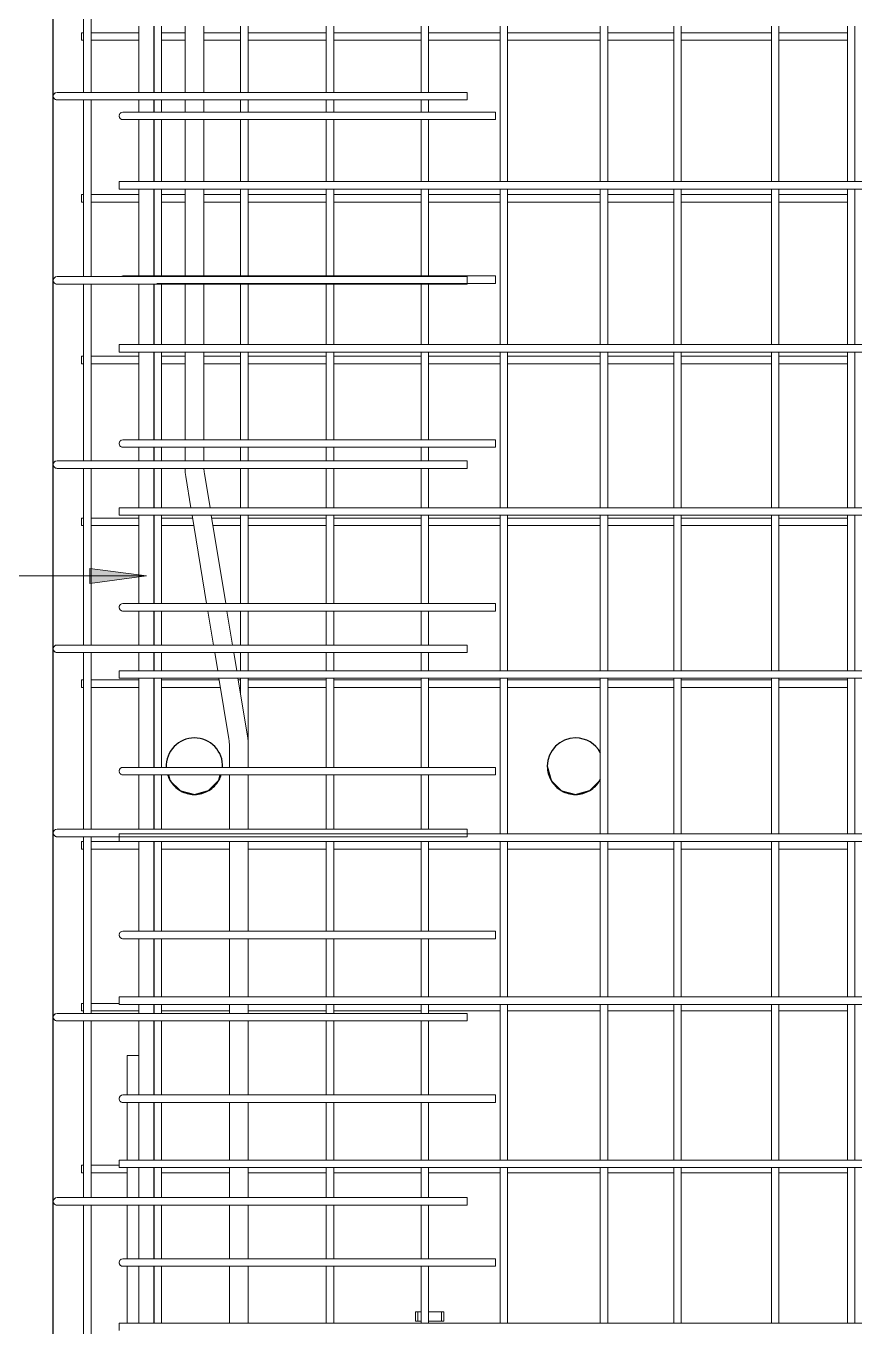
# Model space of a CAD drawing. Header units: millimetres. Extents: x 840 to 20197, y -2485 to 18696.
# Drawn here: x 2580 to 3461, y -841 to 542 of the extents above; entities that cross this region are included whole.
import ezdxf

# ---------------------------------------------------------------- set-up
doc = ezdxf.new("R2010")
doc.units = ezdxf.units.MM
for name, color, linetype, lineweight in [('A-GENM', 13, 'Continuous', 18), ('A-WALL', 113, 'Continuous', 25), ('S-RBAR', 171, 'Continuous', 18), ('S-RBAR-IDEN', 171, 'Continuous', 9)]:
    doc.layers.add(name, color=color, linetype=linetype, lineweight=lineweight)

# ---------------------------------------------------------------- blocks, each defined once
blk = doc.blocks.new('RR spread anchor face based - RR-SA-2_5-150-1726819-Elevation Front Copy 1')
at = {"layer": 'A-GENM'}
for p, q in [((2993.8, 3140), (2996.3, 3140)), ((2993.8, 3130), (2993.8, 3140)), ((2996.3, 3140), (2999.6, 3140)), ((2996.3, 3140), (2996.3, 3130)), ((3007.6, 3140), (3021.3, 3140)), ((3021.3, 3140), (3023.8, 3140)), ((3021.3, 3140), (3021.3, 3130)), ((3023.8, 3140), (3023.8, 3130)), ((2996.3, 3130), (2993.8, 3130)), ((2999.6, 3130), (2996.3, 3130)), ((3021.3, 3130), (3007.6, 3130)), ((3023.8, 3130), (3021.3, 3130))]:
    blk.add_line(p, q, dxfattribs=at)

msp = doc.modelspace()

# ---------------------------------------------------------------- hatches: boundary and pattern name
at = {"layer": 'S-RBAR-IDEN'}
msp.add_hatch(color=256, dxfattribs=at).paths.add_polyline_path([(2707.81129, -42.78741), (2647.81129, -34.88826), (2647.81129, -50.68656)])

# ---------------------------------------------------------------- linework, layer by layer
at = {"layer": 'A-WALL'}
for p, q in [((2608.8071, -1395), (2608.8071, 3660)), ((2728.90522, -245.36521), (2729.14195, -246.24636)), ((2788.47491, -246.24636), (2788.70822, -245.371))]:
    msp.add_line(p, q, dxfattribs=at)
at = {"layer": 'A-WALL', "flags": 128}
for points in [[(3133.8071, -245), (3137.84629, -260.03451), (3148.87619, -271.02053), (3163.8071, -275)], [(2731.29124, -254.24636), (2732.84629, -260.03451), (2743.87619, -271.02053), (2758.8071, -275)], [(2758.8071, -275), (2773.84161, -270.96081), (2784.82763, -259.93091), (2786.34271, -254.24636)], [(3163.8071, -275), (3178.84161, -270.96081), (3189.82763, -259.93091), (3190.14043, -258.75728)]]:
    msp.add_lwpolyline(points, dxfattribs=at)
at = {"layer": 'A-WALL'}
for centre, start, end in [((2758.8071, -245), 90, 182.40778678), ((2758.8071, -245), 357.59221322, 90), ((3163.8071, -245), 90, 180), ((3163.8071, -245), 28.23538674, 90), ((3163.8071, -245), 180.42457698, 209.72326815), ((2758.8071, -245), 198.07194819, 209.72326815), ((2758.8071, -245), 210.81300667, 239.62313313), ((2758.8071, -245), 300.81202935, 329.6241405), ((2758.8071, -245), 330.71898335, 341.92805181), ((3163.8071, -245), 210.81300667, 239.62313313), ((3163.8071, -245), 300.81202935, 329.6241405), ((3163.8071, -245), 330.71898335, 331.76461326), ((2758.8071, -245), 241.01713814, 269.26797703), ((2758.8071, -245), 270.72093746, 299.42390155), ((3163.8071, -245), 241.01713814, 269.26797703), ((3163.8071, -245), 270.72093746, 299.42390155)]:
    msp.add_arc(centre, 30, start, end, dxfattribs=at)
at = {"layer": 'S-RBAR'}
for p, q in [((2641.0571, 471.2), (2641.0571, 659)), ((2649.0571, 471.2), (2649.0571, 659)), ((2699.81129, 471.2), (2699.81129, 541.7931)), ((2715.81129, 471.2), (2715.81129, 541.7931)), ((2715.9034, 471.2), (2715.9034, 541.7931)), ((2723.9034, 471.2), (2723.9034, 541.7931)), ((2748.8071, 471.2), (2748.8071, 541.7931)), ((2768.8071, 471.2), (2768.8071, 541.7931)), ((2807.83488, 471.2), (2807.83488, 541.7931)), ((2815.83488, 471.2), (2815.83488, 541.7931)), ((2898.94599, 471.2), (2898.94599, 541.7931)), ((2906.94599, 471.2), (2906.94599, 541.7931)), ((2999.61266, 471.2), (2999.61266, 541.7931)), ((3007.61266, 471.2), (3007.61266, 541.7931)), ((3083.55107, 376.44828), (3083.55107, 541.7931)), ((3091.55107, 376.44828), (3091.55107, 541.7931)), ((3190.14043, 376.44828), (3190.14043, 541.7931)), ((3198.14043, 376.44828), (3198.14043, 541.7931)), ((3268.15615, 376.44828), (3268.15615, 541.7931)), ((3276.15615, 376.44828), (3276.15615, 541.7931)), ((3371.91821, 376.44828), (3371.91821, 541.7931)), ((3379.91821, 376.44828), (3379.91821, 541.7931)), ((3452.76124, 376.44828), (3452.76124, 541.7931)), ((3460.76124, 376.44828), (3460.76124, 541.7931)), ((2638.8071, 534.62069), (2641.0571, 534.62069)), ((2638.8071, 526.62069), (2638.8071, 534.62069)), ((2638.8071, 526.62069), (2641.0571, 526.62069)), ((2649.0571, 534.62069), (2699.81129, 534.62069)), ((2649.0571, 526.62069), (2699.81129, 526.62069)), ((2723.9034, 534.62069), (2748.8071, 534.62069)), ((2723.9034, 526.62069), (2748.8071, 526.62069)), ((2768.8071, 534.62069), (2807.83488, 534.62069)), ((2768.8071, 526.62069), (2807.83488, 526.62069)), ((2815.83488, 534.62069), (2898.94599, 534.62069)), ((2815.83488, 526.62069), (2898.94599, 526.62069)), ((2906.94599, 534.62069), (2999.61266, 534.62069)), ((2906.94599, 526.62069), (2999.61266, 526.62069)), ((3007.61266, 534.62069), (3083.55107, 534.62069)), ((3007.61266, 526.62069), (3083.55107, 526.62069)), ((3091.55107, 534.62069), (3190.14043, 534.62069)), ((3091.55107, 526.62069), (3190.14043, 526.62069)), ((3198.14043, 534.62069), (3268.15615, 534.62069)), ((3198.14043, 526.62069), (3268.15615, 526.62069)), ((3276.15615, 534.62069), (3371.91821, 534.62069)), ((3276.15615, 526.62069), (3371.91821, 526.62069)), ((3379.91821, 534.62069), (3452.76124, 534.62069)), ((3379.91821, 526.62069), (3452.76124, 526.62069)), ((2632.8071, 471.2), (2612.8071, 471.2)), ((2632.8071, 471.2), (3048.8071, 471.2)), ((3048.8071, 463.2), (3048.8071, 471.2)), ((2632.8071, 463.2), (2612.8071, 463.2)), ((2632.8071, 463.2), (3048.8071, 463.2)), ((2641.0571, 275.4), (2641.0571, 463.2)), ((2649.0571, 275.4), (2649.0571, 463.2)), ((2699.81129, 450.25606), (2699.81129, 463.2)), ((2715.81129, 450.25606), (2715.81129, 463.2)), ((2715.9034, 450.25606), (2715.9034, 463.2)), ((2723.9034, 450.25606), (2723.9034, 463.2)), ((2748.8071, 450.25606), (2748.8071, 463.2)), ((2768.8071, 450.25606), (2768.8071, 463.2)), ((2807.83488, 450.25606), (2807.83488, 463.2)), ((2815.83488, 450.25606), (2815.83488, 463.2)), ((2898.94599, 450.25606), (2898.94599, 463.2)), ((2906.94599, 450.25606), (2906.94599, 463.2)), ((2999.61266, 450.25606), (2999.61266, 463.2)), ((3007.61266, 450.25606), (3007.61266, 463.2)), ((2718.8071, 450.25606), (2682.8071, 450.25606)), ((2718.8071, 450.25606), (3078.8071, 450.25606)), ((3078.8071, 442.25606), (3078.8071, 450.25606)), ((2718.8071, 442.25606), (2682.8071, 442.25606)), ((2699.81129, 376.44828), (2699.81129, 442.25606)), ((2715.81129, 376.44828), (2715.81129, 442.25606)), ((2715.9034, 376.44828), (2715.9034, 442.25606)), ((2718.8071, 442.25606), (3078.8071, 442.25606)), ((2723.9034, 376.44828), (2723.9034, 442.25606)), ((2748.8071, 376.44828), (2748.8071, 442.25606)), ((2768.8071, 376.44828), (2768.8071, 442.25606)), ((2807.83488, 376.44828), (2807.83488, 442.25606)), ((2815.83488, 376.44828), (2815.83488, 442.25606)), ((2898.94599, 376.44828), (2898.94599, 442.25606)), ((2906.94599, 376.44828), (2906.94599, 442.25606)), ((2999.61266, 376.44828), (2999.61266, 442.25606)), ((3007.61266, 376.44828), (3007.61266, 442.25606)), ((2678.8071, 376.44828), (4248.8071, 376.44828)), ((2678.8071, 368.44828), (2678.8071, 376.44828)), ((2638.8071, 362.65517), (2641.0571, 362.65517)), ((2638.8071, 354.65517), (2638.8071, 362.65517)), ((2649.0571, 362.65517), (2699.81129, 362.65517)), ((2678.8071, 368.44828), (4248.8071, 368.44828)), ((2699.81129, 276.13046), (2699.81129, 368.44828)), ((2715.81129, 276.13046), (2715.81129, 368.44828)), ((2715.9034, 276.13046), (2715.9034, 368.44828)), ((2723.9034, 276.13046), (2723.9034, 368.44828)), ((2723.9034, 362.65517), (2748.8071, 362.65517)), ((2748.8071, 276.13046), (2748.8071, 368.44828)), ((2768.8071, 276.13046), (2768.8071, 368.44828)), ((2768.8071, 362.65517), (2807.83488, 362.65517)), ((2807.83488, 276.13046), (2807.83488, 368.44828)), ((2815.83488, 276.13046), (2815.83488, 368.44828)), ((2815.83488, 362.65517), (2898.94599, 362.65517)), ((2898.94599, 276.13046), (2898.94599, 368.44828)), ((2906.94599, 276.13046), (2906.94599, 368.44828)), ((2906.94599, 362.65517), (2999.61266, 362.65517)), ((2999.61266, 276.13046), (2999.61266, 368.44828)), ((3007.61266, 276.13046), (3007.61266, 368.44828)), ((3007.61266, 362.65517), (3083.55107, 362.65517)), ((3083.55107, 203.10345), (3083.55107, 368.44828)), ((3091.55107, 203.10345), (3091.55107, 368.44828)), ((3091.55107, 362.65517), (3190.14043, 362.65517)), ((3190.14043, 203.10345), (3190.14043, 368.44828)), ((3198.14043, 203.10345), (3198.14043, 368.44828)), ((3198.14043, 362.65517), (3268.15615, 362.65517)), ((3268.15615, 203.10345), (3268.15615, 368.44828)), ((3276.15615, 203.10345), (3276.15615, 368.44828)), ((3276.15615, 362.65517), (3371.91821, 362.65517)), ((3371.91821, 203.10345), (3371.91821, 368.44828)), ((3379.91821, 203.10345), (3379.91821, 368.44828)), ((3379.91821, 362.65517), (3452.76124, 362.65517)), ((3452.76124, 203.10345), (3452.76124, 368.44828)), ((3460.76124, 203.10345), (3460.76124, 368.44828)), ((2638.8071, 354.65517), (2641.0571, 354.65517)), ((2649.0571, 354.65517), (2699.81129, 354.65517)), ((2723.9034, 354.65517), (2748.8071, 354.65517)), ((2768.8071, 354.65517), (2807.83488, 354.65517)), ((2815.83488, 354.65517), (2898.94599, 354.65517)), ((2906.94599, 354.65517), (2999.61266, 354.65517)), ((3007.61266, 354.65517), (3083.55107, 354.65517)), ((3091.55107, 354.65517), (3190.14043, 354.65517)), ((3198.14043, 354.65517), (3268.15615, 354.65517)), ((3276.15615, 354.65517), (3371.91821, 354.65517)), ((3379.91821, 354.65517), (3452.76124, 354.65517)), ((2632.8071, 275.4), (2612.8071, 275.4)), ((2632.8071, 267.4), (2612.8071, 267.4)), ((2632.8071, 275.4), (3048.8071, 275.4)), ((2632.8071, 267.4), (3048.8071, 267.4)), ((2641.0571, 79.6), (2641.0571, 267.4)), ((2649.0571, 79.6), (2649.0571, 267.4)), ((2718.8071, 276.13046), (2682.8071, 276.13046)), ((2699.81129, 203.10345), (2699.81129, 267.4)), ((2715.81129, 203.10345), (2715.81129, 267.4)), ((2715.9034, 203.10345), (2715.9034, 267.4)), ((2718.8071, 276.13046), (3078.8071, 276.13046)), ((2718.8071, 268.13046), (3078.8071, 268.13046)), ((2723.9034, 203.10345), (2723.9034, 267.4)), ((2748.8071, 203.10345), (2748.8071, 267.4)), ((2768.8071, 203.10345), (2768.8071, 267.4)), ((2807.83488, 203.10345), (2807.83488, 267.4)), ((2815.83488, 203.10345), (2815.83488, 267.4)), ((2898.94599, 203.10345), (2898.94599, 267.4)), ((2906.94599, 203.10345), (2906.94599, 267.4)), ((2999.61266, 203.10345), (2999.61266, 267.4)), ((3007.61266, 203.10345), (3007.61266, 267.4)), ((3048.8071, 267.4), (3048.8071, 275.4)), ((3078.8071, 268.13046), (3078.8071, 276.13046)), ((2678.8071, 203.10345), (4248.8071, 203.10345)), ((2678.8071, 195.10345), (2678.8071, 203.10345)), ((2678.8071, 195.10345), (4248.8071, 195.10345)), ((2699.81129, 102.00485), (2699.81129, 195.10345)), ((2715.81129, 102.00485), (2715.81129, 195.10345)), ((2715.9034, 102.00485), (2715.9034, 195.10345)), ((2723.9034, 102.00485), (2723.9034, 195.10345)), ((2748.8071, 102.00485), (2748.8071, 195.10345)), ((2768.8071, 102.00485), (2768.8071, 195.10345)), ((2807.83488, 102.00485), (2807.83488, 195.10345)), ((2815.83488, 102.00485), (2815.83488, 195.10345)), ((2898.94599, 102.00485), (2898.94599, 195.10345)), ((2906.94599, 102.00485), (2906.94599, 195.10345)), ((2999.61266, 102.00485), (2999.61266, 195.10345)), ((3007.61266, 102.00485), (3007.61266, 195.10345)), ((3083.55107, 29.75862), (3083.55107, 195.10345)), ((3091.55107, 29.75862), (3091.55107, 195.10345)), ((3190.14043, 29.75862), (3190.14043, 195.10345)), ((3198.14043, 29.75862), (3198.14043, 195.10345)), ((3268.15615, 29.75862), (3268.15615, 195.10345)), ((3276.15615, 29.75862), (3276.15615, 195.10345)), ((3371.91821, 29.75862), (3371.91821, 195.10345)), ((3379.91821, 29.75862), (3379.91821, 195.10345)), ((3452.76124, 29.75862), (3452.76124, 195.10345)), ((3460.76124, 29.75862), (3460.76124, 195.10345)), ((2638.8071, 190.68966), (2641.0571, 190.68966)), ((2638.8071, 182.68966), (2638.8071, 190.68966)), ((2638.8071, 182.68966), (2641.0571, 182.68966)), ((2649.0571, 190.68966), (2699.81129, 190.68966)), ((2649.0571, 182.68966), (2699.81129, 182.68966)), ((2723.9034, 190.68966), (2748.8071, 190.68966)), ((2723.9034, 182.68966), (2748.8071, 182.68966)), ((2768.8071, 190.68966), (2807.83488, 190.68966)), ((2768.8071, 182.68966), (2807.83488, 182.68966)), ((2815.83488, 190.68966), (2898.94599, 190.68966)), ((2815.83488, 182.68966), (2898.94599, 182.68966)), ((2906.94599, 190.68966), (2999.61266, 190.68966)), ((2906.94599, 182.68966), (2999.61266, 182.68966)), ((3007.61266, 190.68966), (3083.55107, 190.68966)), ((3007.61266, 182.68966), (3083.55107, 182.68966)), ((3091.55107, 190.68966), (3190.14043, 190.68966)), ((3091.55107, 182.68966), (3190.14043, 182.68966)), ((3198.14043, 190.68966), (3268.15615, 190.68966)), ((3198.14043, 182.68966), (3268.15615, 182.68966)), ((3276.15615, 190.68966), (3371.91821, 190.68966)), ((3276.15615, 182.68966), (3371.91821, 182.68966)), ((3379.91821, 190.68966), (3452.76124, 190.68966)), ((3379.91821, 182.68966), (3452.76124, 182.68966)), ((2718.8071, 102.00485), (2682.8071, 102.00485)), ((2718.8071, 102.00485), (3078.8071, 102.00485)), ((3078.8071, 94.00485), (3078.8071, 102.00485)), ((2718.8071, 94.00485), (2682.8071, 94.00485)), ((2699.81129, 79.6), (2699.81129, 94.00485)), ((2715.81129, 79.6), (2715.81129, 94.00485)), ((2715.9034, 79.6), (2715.9034, 94.00485)), ((2718.8071, 94.00485), (3078.8071, 94.00485)), ((2723.9034, 79.6), (2723.9034, 94.00485)), ((2748.8071, 79.6), (2748.8071, 94.00485)), ((2768.8071, 79.6), (2768.8071, 94.00485)), ((2807.83488, 79.6), (2807.83488, 94.00485)), ((2815.83488, 79.6), (2815.83488, 94.00485)), ((2898.94599, 79.6), (2898.94599, 94.00485)), ((2906.94599, 79.6), (2906.94599, 94.00485)), ((2999.61266, 79.6), (2999.61266, 94.00485)), ((3007.61266, 79.6), (3007.61266, 94.00485)), ((2632.8071, 79.6), (2612.8071, 79.6)), ((2632.8071, 71.6), (2612.8071, 71.6)), ((2632.8071, 79.6), (3048.8071, 79.6)), ((2632.8071, 71.6), (3048.8071, 71.6)), ((2641.0571, -116.2), (2641.0571, 71.6)), ((2649.0571, -116.2), (2649.0571, 71.6)), ((2699.81129, 29.75862), (2699.81129, 71.6)), ((2715.81129, 29.75862), (2715.81129, 71.6)), ((2715.9034, 29.75862), (2715.9034, 71.6)), ((2723.9034, 29.75862), (2723.9034, 71.6)), ((2807.83488, 29.75862), (2807.83488, 71.6)), ((2815.83488, 29.75862), (2815.83488, 71.6)), ((2898.94599, 29.75862), (2898.94599, 71.6)), ((2906.94599, 29.75862), (2906.94599, 71.6)), ((2999.61266, 29.75862), (2999.61266, 71.6)), ((3007.61266, 29.75862), (3007.61266, 71.6)), ((3048.8071, 71.6), (3048.8071, 79.6)), ((2755.11525, 29.75862), (2749.66236, 63.03987)), ((2775.38191, 29.75862), (2769.3992, 66.2736)), ((2678.8071, 29.75862), (4248.8071, 29.75862)), ((2678.8071, 21.75862), (2678.8071, 29.75862)), ((2638.8071, 18.72414), (2641.0571, 18.72414)), ((2638.8071, 10.72414), (2638.8071, 18.72414)), ((2649.0571, 18.72414), (2699.81129, 18.72414)), ((2678.8071, 21.75862), (4248.8071, 21.75862)), ((2699.81129, -72.12076), (2699.81129, 21.75862)), ((2715.81129, -72.12076), (2715.81129, 21.75862)), ((2715.9034, -72.12076), (2715.9034, 21.75862)), ((2723.9034, -72.12076), (2723.9034, 21.75862)), ((2723.9034, 18.72414), (2756.92317, 18.72414)), ((2771.80743, -72.12076), (2756.42599, 21.75862)), ((2792.07409, -72.12076), (2776.69265, 21.75862)), ((2777.18983, 18.72414), (2807.83488, 18.72414)), ((2807.83488, -72.12076), (2807.83488, 21.75862)), ((2815.83488, -72.12076), (2815.83488, 21.75862)), ((2815.83488, 18.72414), (2898.94599, 18.72414)), ((2898.94599, -72.12076), (2898.94599, 21.75862)), ((2906.94599, -72.12076), (2906.94599, 21.75862)), ((2906.94599, 18.72414), (2999.61266, 18.72414)), ((2999.61266, -72.12076), (2999.61266, 21.75862)), ((3007.61266, -72.12076), (3007.61266, 21.75862)), ((3007.61266, 18.72414), (3083.55107, 18.72414)), ((3083.55107, -143.58621), (3083.55107, 21.75862)), ((3091.55107, -143.58621), (3091.55107, 21.75862)), ((3091.55107, 18.72414), (3190.14043, 18.72414)), ((3190.14043, -143.58621), (3190.14043, 21.75862)), ((3198.14043, -143.58621), (3198.14043, 21.75862)), ((3198.14043, 18.72414), (3268.15615, 18.72414)), ((3268.15615, -143.58621), (3268.15615, 21.75862)), ((3276.15615, -143.58621), (3276.15615, 21.75862)), ((3276.15615, 18.72414), (3371.91821, 18.72414)), ((3371.91821, -143.58621), (3371.91821, 21.75862)), ((3379.91821, -143.58621), (3379.91821, 21.75862)), ((3379.91821, 18.72414), (3452.76124, 18.72414)), ((3452.76124, -143.58621), (3452.76124, 21.75862)), ((3460.76124, -143.58621), (3460.76124, 21.75862)), ((2638.8071, 10.72414), (2641.0571, 10.72414)), ((2649.0571, 10.72414), (2699.81129, 10.72414)), ((2723.9034, 10.72414), (2758.23391, 10.72414)), ((2778.50057, 10.72414), (2807.83488, 10.72414)), ((2815.83488, 10.72414), (2898.94599, 10.72414)), ((2906.94599, 10.72414), (2999.61266, 10.72414)), ((3007.61266, 10.72414), (3083.55107, 10.72414)), ((3091.55107, 10.72414), (3190.14043, 10.72414)), ((3198.14043, 10.72414), (3268.15615, 10.72414)), ((3276.15615, 10.72414), (3371.91821, 10.72414)), ((3379.91821, 10.72414), (3452.76124, 10.72414)), ((2718.8071, -72.12076), (2682.8071, -72.12076)), ((2718.8071, -80.12076), (2682.8071, -80.12076)), ((2699.81129, -116.2), (2699.81129, -80.12076)), ((2715.81129, -116.2), (2715.81129, -80.12076)), ((2715.9034, -116.2), (2715.9034, -80.12076)), ((2718.8071, -72.12076), (3078.8071, -72.12076)), ((2718.8071, -80.12076), (3078.8071, -80.12076)), ((2723.9034, -116.2), (2723.9034, -80.12076)), ((2779.02948, -116.2), (2773.11817, -80.12076)), ((2799.29615, -116.2), (2793.38483, -80.12076)), ((2807.83488, -116.2), (2807.83488, -80.12076)), ((2815.83488, -116.2), (2815.83488, -80.12076)), ((2898.94599, -116.2), (2898.94599, -80.12076)), ((2906.94599, -116.2), (2906.94599, -80.12076)), ((2999.61266, -116.2), (2999.61266, -80.12076)), ((3007.61266, -116.2), (3007.61266, -80.12076)), ((3078.8071, -80.12076), (3078.8071, -72.12076)), ((2632.8071, -116.2), (2612.8071, -116.2)), ((2632.8071, -124.2), (2612.8071, -124.2)), ((2632.8071, -116.2), (3048.8071, -116.2)), ((2632.8071, -124.2), (3048.8071, -124.2)), ((2641.0571, -312), (2641.0571, -124.2)), ((2649.0571, -312), (2649.0571, -124.2)), ((2699.81129, -143.58621), (2699.81129, -124.2)), ((2715.81129, -143.58621), (2715.81129, -124.2)), ((2715.9034, -143.58621), (2715.9034, -124.2)), ((2723.9034, -143.58621), (2723.9034, -124.2)), ((2783.51651, -143.58621), (2780.34022, -124.2)), ((2803.78318, -143.58621), (2800.60689, -124.2)), ((2807.83488, -143.58621), (2807.83488, -124.2)), ((2815.83488, -143.58621), (2815.83488, -124.2)), ((2898.94599, -143.58621), (2898.94599, -124.2)), ((2906.94599, -143.58621), (2906.94599, -124.2)), ((2999.61266, -143.58621), (2999.61266, -124.2)), ((3007.61266, -143.58621), (3007.61266, -124.2)), ((3048.8071, -124.2), (3048.8071, -116.2)), ((2678.8071, -143.58621), (4248.8071, -143.58621)), ((2678.8071, -151.58621), (2678.8071, -143.58621)), ((2678.8071, -151.58621), (4248.8071, -151.58621)), ((2699.81129, -246.24636), (2699.81129, -151.58621)), ((2715.81129, -246.24636), (2715.81129, -151.58621)), ((2715.9034, -246.24636), (2715.9034, -151.58621)), ((2723.9034, -246.24636), (2723.9034, -151.58621)), ((2795.3925, -216.07036), (2784.82725, -151.58621)), ((2815.12934, -212.83663), (2805.09392, -151.58621)), ((2807.83488, -168.31545), (2807.83488, -151.58621)), ((2815.83488, -219.66045), (2815.83488, -151.58621)), ((2898.94599, -246.24636), (2898.94599, -151.58621)), ((2906.94599, -246.24636), (2906.94599, -151.58621)), ((2999.61266, -246.24636), (2999.61266, -151.58621)), ((3007.61266, -246.24636), (3007.61266, -151.58621)), ((3083.55107, -316.93103), (3083.55107, -151.58621)), ((3091.55107, -316.93103), (3091.55107, -151.58621)), ((3190.14043, -316.93103), (3190.14043, -151.58621)), ((3198.14043, -316.93103), (3198.14043, -151.58621)), ((3268.15615, -316.93103), (3268.15615, -151.58621)), ((3276.15615, -316.93103), (3276.15615, -151.58621)), ((3371.91821, -316.93103), (3371.91821, -151.58621)), ((3379.91821, -316.93103), (3379.91821, -151.58621)), ((3452.76124, -316.93103), (3452.76124, -151.58621)), ((3460.76124, -316.93103), (3460.76124, -151.58621)), ((2638.8071, -153.24138), (2641.0571, -153.24138)), ((2638.8071, -161.24138), (2638.8071, -153.24138)), ((2638.8071, -161.24138), (2641.0571, -161.24138)), ((2649.0571, -153.24138), (2699.81129, -153.24138)), ((2649.0571, -161.24138), (2699.81129, -161.24138)), ((2723.9034, -153.24138), (2785.09844, -153.24138)), ((2723.9034, -161.24138), (2786.40918, -161.24138)), ((2805.3651, -153.24138), (2807.83488, -153.24138)), ((2806.67585, -161.24138), (2807.83488, -161.24138)), ((2815.83488, -153.24138), (2898.94599, -153.24138)), ((2815.83488, -161.24138), (2898.94599, -161.24138)), ((2906.94599, -153.24138), (2999.61266, -153.24138)), ((2906.94599, -161.24138), (2999.61266, -161.24138)), ((3007.61266, -153.24138), (3083.55107, -153.24138)), ((3007.61266, -161.24138), (3083.55107, -161.24138)), ((3091.55107, -153.24138), (3190.14043, -153.24138)), ((3091.55107, -161.24138), (3190.14043, -161.24138)), ((3198.14043, -153.24138), (3268.15615, -153.24138)), ((3198.14043, -161.24138), (3268.15615, -161.24138)), ((3276.15615, -153.24138), (3371.91821, -153.24138)), ((3276.15615, -161.24138), (3371.91821, -161.24138)), ((3379.91821, -153.24138), (3452.76124, -153.24138)), ((3379.91821, -161.24138), (3452.76124, -161.24138)), ((2795.9846, -246.24636), (2795.9846, -223.34627)), ((2815.9846, -246.24636), (2815.9846, -223.34627)), ((2718.8071, -246.24636), (2682.8071, -246.24636)), ((2718.8071, -246.24636), (3078.8071, -246.24636)), ((3078.8071, -254.24636), (3078.8071, -246.24636)), ((2718.8071, -254.24636), (2682.8071, -254.24636)), ((2699.81129, -312), (2699.81129, -254.24636)), ((2715.81129, -312), (2715.81129, -254.24636)), ((2715.9034, -312), (2715.9034, -254.24636)), ((2718.8071, -254.24636), (3078.8071, -254.24636)), ((2723.9034, -312), (2723.9034, -254.24636)), ((2795.9846, -312), (2795.9846, -254.24636)), ((2815.9846, -312), (2815.9846, -254.24636)), ((2898.94599, -312), (2898.94599, -254.24636)), ((2906.94599, -312), (2906.94599, -254.24636)), ((2999.61266, -312), (2999.61266, -254.24636)), ((3007.61266, -312), (3007.61266, -254.24636)), ((2632.8071, -312), (2612.8071, -312)), ((2632.8071, -312), (3048.8071, -312)), ((2678.8071, -316.93103), (4248.8071, -316.93103)), ((2678.8071, -324.93103), (2678.8071, -316.93103)), ((3048.8071, -320), (3048.8071, -312)), ((2632.8071, -320), (2612.8071, -320)), ((2632.8071, -320), (3048.8071, -320)), ((2638.8071, -325.2069), (2641.0571, -325.2069)), ((2638.8071, -333.2069), (2638.8071, -325.2069)), ((2641.0571, -507.8), (2641.0571, -320)), ((2649.0571, -507.8), (2649.0571, -320)), ((2649.0571, -325.2069), (2699.81129, -325.2069)), ((2678.8071, -324.93103), (4248.8071, -324.93103)), ((2699.81129, -420.37197), (2699.81129, -324.93103)), ((2715.81129, -420.37197), (2715.81129, -324.93103)), ((2715.9034, -420.37197), (2715.9034, -324.93103)), ((2723.9034, -420.37197), (2723.9034, -324.93103)), ((2723.9034, -325.2069), (2795.9846, -325.2069)), ((2795.9846, -420.37197), (2795.9846, -324.93103)), ((2815.9846, -420.37197), (2815.9846, -324.93103)), ((2815.9846, -325.2069), (2898.94599, -325.2069)), ((2898.94599, -420.37197), (2898.94599, -324.93103)), ((2906.94599, -420.37197), (2906.94599, -324.93103)), ((2906.94599, -325.2069), (2999.61266, -325.2069)), ((2999.61266, -420.37197), (2999.61266, -324.93103)), ((3007.61266, -420.37197), (3007.61266, -324.93103)), ((3007.61266, -325.2069), (3083.55107, -325.2069)), ((3083.55107, -490.27586), (3083.55107, -324.93103)), ((3091.55107, -490.27586), (3091.55107, -324.93103)), ((3091.55107, -325.2069), (3190.14043, -325.2069)), ((3190.14043, -490.27586), (3190.14043, -324.93103)), ((3198.14043, -490.27586), (3198.14043, -324.93103)), ((3198.14043, -325.2069), (3268.15615, -325.2069)), ((3268.15615, -490.27586), (3268.15615, -324.93103)), ((3276.15615, -490.27586), (3276.15615, -324.93103)), ((3276.15615, -325.2069), (3371.91821, -325.2069)), ((3371.91821, -490.27586), (3371.91821, -324.93103)), ((3379.91821, -490.27586), (3379.91821, -324.93103)), ((3379.91821, -325.2069), (3452.76124, -325.2069)), ((3452.76124, -490.27586), (3452.76124, -324.93103)), ((3460.76124, -490.27586), (3460.76124, -324.93103)), ((2638.8071, -333.2069), (2641.0571, -333.2069)), ((2649.0571, -333.2069), (2699.81129, -333.2069)), ((2723.9034, -333.2069), (2795.9846, -333.2069)), ((2815.9846, -333.2069), (2898.94599, -333.2069)), ((2906.94599, -333.2069), (2999.61266, -333.2069)), ((3007.61266, -333.2069), (3083.55107, -333.2069)), ((3091.55107, -333.2069), (3190.14043, -333.2069)), ((3198.14043, -333.2069), (3268.15615, -333.2069)), ((3276.15615, -333.2069), (3371.91821, -333.2069)), ((3379.91821, -333.2069), (3452.76124, -333.2069)), ((2718.8071, -420.37197), (2682.8071, -420.37197)), ((2718.8071, -428.37197), (2682.8071, -428.37197)), ((2699.81129, -490.27586), (2699.81129, -428.37197)), ((2715.81129, -490.27586), (2715.81129, -428.37197)), ((2715.9034, -490.27586), (2715.9034, -428.37197)), ((2718.8071, -420.37197), (3078.8071, -420.37197)), ((2718.8071, -428.37197), (3078.8071, -428.37197)), ((2723.9034, -490.27586), (2723.9034, -428.37197)), ((2795.9846, -490.27586), (2795.9846, -428.37197)), ((2815.9846, -490.27586), (2815.9846, -428.37197)), ((2898.94599, -490.27586), (2898.94599, -428.37197)), ((2906.94599, -490.27586), (2906.94599, -428.37197)), ((2999.61266, -490.27586), (2999.61266, -428.37197)), ((3007.61266, -490.27586), (3007.61266, -428.37197)), ((3078.8071, -428.37197), (3078.8071, -420.37197)), ((2638.8071, -497.17241), (2641.0571, -497.17241)), ((2638.8071, -505.17241), (2638.8071, -497.17241)), ((2649.0571, -497.17241), (2678.8071, -497.17241)), ((2678.8071, -490.27586), (4248.8071, -490.27586)), ((2678.8071, -498.27586), (2678.8071, -490.27586)), ((2632.8071, -507.8), (2612.8071, -507.8)), ((2632.8071, -507.8), (3048.8071, -507.8)), ((2638.8071, -505.17241), (2641.0571, -505.17241)), ((2649.0571, -505.17241), (2699.81129, -505.17241)), ((2678.8071, -498.27586), (4248.8071, -498.27586)), ((2699.81129, -507.8), (2699.81129, -498.27586)), ((2715.81129, -507.8), (2715.81129, -498.27586)), ((2715.9034, -507.8), (2715.9034, -498.27586)), ((2723.9034, -507.8), (2723.9034, -498.27586)), ((2723.9034, -505.17241), (2795.9846, -505.17241)), ((2795.9846, -507.8), (2795.9846, -498.27586)), ((2815.9846, -507.8), (2815.9846, -498.27586)), ((2815.9846, -505.17241), (2898.94599, -505.17241)), ((2898.94599, -507.8), (2898.94599, -498.27586)), ((2906.94599, -507.8), (2906.94599, -498.27586)), ((2906.94599, -505.17241), (2999.61266, -505.17241)), ((2999.61266, -507.8), (2999.61266, -498.27586)), ((3007.61266, -507.8), (3007.61266, -498.27586)), ((3007.61266, -505.17241), (3083.55107, -505.17241)), ((3048.8071, -515.8), (3048.8071, -507.8)), ((3083.55107, -663.62069), (3083.55107, -498.27586)), ((3091.55107, -663.62069), (3091.55107, -498.27586)), ((3091.55107, -505.17241), (3190.14043, -505.17241)), ((3190.14043, -663.62069), (3190.14043, -498.27586)), ((3198.14043, -663.62069), (3198.14043, -498.27586)), ((3198.14043, -505.17241), (3268.15615, -505.17241)), ((3268.15615, -663.62069), (3268.15615, -498.27586)), ((3276.15615, -663.62069), (3276.15615, -498.27586)), ((3276.15615, -505.17241), (3371.91821, -505.17241)), ((3371.91821, -663.62069), (3371.91821, -498.27586)), ((3379.91821, -663.62069), (3379.91821, -498.27586)), ((3379.91821, -505.17241), (3452.76124, -505.17241)), ((3452.76124, -663.62069), (3452.76124, -498.27586)), ((3460.76124, -663.62069), (3460.76124, -498.27586)), ((2632.8071, -515.8), (2612.8071, -515.8)), ((2632.8071, -515.8), (3048.8071, -515.8)), ((2641.0571, -703.6), (2641.0571, -515.8)), ((2649.0571, -703.6), (2649.0571, -515.8)), ((2699.81129, -594.49757), (2699.81129, -515.8)), ((2715.81129, -594.49757), (2715.81129, -515.8)), ((2715.9034, -594.49757), (2715.9034, -515.8)), ((2723.9034, -594.49757), (2723.9034, -515.8)), ((2795.9846, -594.49757), (2795.9846, -515.8)), ((2815.9846, -594.49757), (2815.9846, -515.8)), ((2898.94599, -594.49757), (2898.94599, -515.8)), ((2906.94599, -594.49757), (2906.94599, -515.8)), ((2999.61266, -594.49757), (2999.61266, -515.8)), ((3007.61266, -594.49757), (3007.61266, -515.8)), ((2687.44443, -552.5), (2687.44443, -594.49757)), ((2687.44443, -552.5), (2699.81129, -552.5)), ((2718.8071, -594.49757), (2682.8071, -594.49757)), ((2718.8071, -594.49757), (3078.8071, -594.49757)), ((3078.8071, -602.49757), (3078.8071, -594.49757)), ((2718.8071, -602.49757), (2682.8071, -602.49757)), ((2687.44443, -602.49757), (2687.44443, -663.62069)), ((2699.81129, -663.62069), (2699.81129, -602.49757)), ((2715.81129, -663.62069), (2715.81129, -602.49757)), ((2715.9034, -663.62069), (2715.9034, -602.49757)), ((2718.8071, -602.49757), (3078.8071, -602.49757)), ((2723.9034, -663.62069), (2723.9034, -602.49757)), ((2795.9846, -663.62069), (2795.9846, -602.49757)), ((2815.9846, -663.62069), (2815.9846, -602.49757)), ((2898.94599, -663.62069), (2898.94599, -602.49757)), ((2906.94599, -663.62069), (2906.94599, -602.49757)), ((2999.61266, -663.62069), (2999.61266, -602.49757)), ((3007.61266, -663.62069), (3007.61266, -602.49757)), ((2678.8071, -663.62069), (4248.8071, -663.62069)), ((2678.8071, -671.62069), (2678.8071, -663.62069)), ((2638.8071, -669.13793), (2641.0571, -669.13793)), ((2638.8071, -677.13793), (2638.8071, -669.13793)), ((2638.8071, -677.13793), (2641.0571, -677.13793)), ((2649.0571, -669.13793), (2678.8071, -669.13793)), ((2649.0571, -677.13793), (2687.44443, -677.13793)), ((2678.8071, -671.62069), (4248.8071, -671.62069)), ((2687.44443, -671.62069), (2687.44443, -703.6)), ((2699.81129, -703.6), (2699.81129, -671.62069)), ((2715.81129, -703.6), (2715.81129, -671.62069)), ((2715.9034, -703.6), (2715.9034, -671.62069)), ((2723.9034, -703.6), (2723.9034, -671.62069)), ((2723.9034, -677.13793), (2795.9846, -677.13793)), ((2795.9846, -703.6), (2795.9846, -671.62069)), ((2815.9846, -703.6), (2815.9846, -671.62069)), ((2815.9846, -677.13793), (2898.94599, -677.13793)), ((2898.94599, -703.6), (2898.94599, -671.62069)), ((2906.94599, -703.6), (2906.94599, -671.62069)), ((2906.94599, -677.13793), (2999.61266, -677.13793)), ((2999.61266, -703.6), (2999.61266, -671.62069)), ((3007.61266, -703.6), (3007.61266, -671.62069)), ((3007.61266, -677.13793), (3083.55107, -677.13793)), ((3083.55107, -836.96552), (3083.55107, -671.62069)), ((3091.55107, -836.96552), (3091.55107, -671.62069)), ((3091.55107, -677.13793), (3190.14043, -677.13793)), ((3190.14043, -836.96552), (3190.14043, -671.62069)), ((3198.14043, -836.96552), (3198.14043, -671.62069)), ((3198.14043, -677.13793), (3268.15615, -677.13793)), ((3268.15615, -836.96552), (3268.15615, -671.62069)), ((3276.15615, -836.96552), (3276.15615, -671.62069)), ((3276.15615, -677.13793), (3371.91821, -677.13793)), ((3371.91821, -836.96552), (3371.91821, -671.62069)), ((3379.91821, -836.96552), (3379.91821, -671.62069)), ((3379.91821, -677.13793), (3452.76124, -677.13793)), ((3452.76124, -836.96552), (3452.76124, -671.62069)), ((3460.76124, -836.96552), (3460.76124, -671.62069)), ((2632.8071, -703.6), (2612.8071, -703.6)), ((2632.8071, -703.6), (3048.8071, -703.6)), ((3048.8071, -711.6), (3048.8071, -703.6)), ((2632.8071, -711.6), (2612.8071, -711.6)), ((2632.8071, -711.6), (3048.8071, -711.6)), ((2641.0571, -899.4), (2641.0571, -711.6)), ((2649.0571, -899.4), (2649.0571, -711.6)), ((2687.44443, -711.6), (2687.44443, -768.62318)), ((2699.81129, -768.62318), (2699.81129, -711.6)), ((2715.81129, -768.62318), (2715.81129, -711.6)), ((2715.9034, -768.62318), (2715.9034, -711.6)), ((2723.9034, -768.62318), (2723.9034, -711.6)), ((2795.9846, -768.62318), (2795.9846, -711.6)), ((2815.9846, -768.62318), (2815.9846, -711.6)), ((2898.94599, -768.62318), (2898.94599, -711.6)), ((2906.94599, -768.62318), (2906.94599, -711.6)), ((2999.61266, -768.62318), (2999.61266, -711.6)), ((3007.61266, -768.62318), (3007.61266, -711.6)), ((2718.8071, -768.62318), (2682.8071, -768.62318)), ((2718.8071, -768.62318), (3078.8071, -768.62318)), ((3078.8071, -776.62318), (3078.8071, -768.62318)), ((2718.8071, -776.62318), (2682.8071, -776.62318)), ((2687.44443, -776.62318), (2687.44443, -836.96552)), ((2699.81129, -836.96552), (2699.81129, -776.62318)), ((2715.81129, -836.96552), (2715.81129, -776.62318)), ((2715.9034, -836.96552), (2715.9034, -776.62318)), ((2718.8071, -776.62318), (3078.8071, -776.62318)), ((2723.9034, -836.96552), (2723.9034, -776.62318)), ((2795.9846, -836.96552), (2795.9846, -776.62318)), ((2815.9846, -836.96552), (2815.9846, -776.62318)), ((2898.94599, -836.96552), (2898.94599, -776.62318)), ((2906.94599, -836.96552), (2906.94599, -776.62318)), ((2999.61266, -836.96552), (2999.61266, -776.62318)), ((3007.61266, -836.96552), (3007.61266, -776.62318)), ((2678.8071, -836.96552), (4248.8071, -836.96552)), ((2678.8071, -844.96552), (2678.8071, -836.96552))]:
    msp.add_line(p, q, dxfattribs=at)
for centre, radius, start, end in [((2612.8071, 467.2), 4, 90, 270), ((2612.8071, 467.2), 4, 120, 165), ((2612.8071, 467.2), 4, 195, 240), ((2612.8071, 467.2), 4, 255, 270), ((2682.8071, 446.25606), 4, 90, 270), ((2682.8071, 446.25606), 4, 120, 165), ((2682.8071, 446.25606), 4, 195, 240), ((2682.8071, 446.25606), 4, 255, 270), ((2612.8071, 271.4), 4, 90, 270), ((2612.8071, 271.4), 4, 120, 165), ((2612.8071, 271.4), 4, 195, 240), ((2612.8071, 271.4), 4, 255, 270), ((2682.8071, 272.13046), 4, 90, 120), ((2682.8071, 98.00485), 4, 90, 270), ((2682.8071, 98.00485), 4, 120, 165), ((2682.8071, 98.00485), 4, 195, 240), ((2682.8071, 98.00485), 4, 255, 270), ((2612.8071, 75.6), 4, 90, 270), ((2612.8071, 75.6), 4, 120, 165), ((2612.8071, 75.6), 4, 195, 240), ((2612.8071, 75.6), 4, 255, 270), ((2813.8071, 73.54951), 65, 181.72032977, 189.30481499), ((2813.8071, 73.54951), 45, 182.48492078, 189.30481499), ((2682.8071, -76.12076), 4, 90, 270), ((2682.8071, -76.12076), 4, 120, 165), ((2682.8071, -76.12076), 4, 195, 240), ((2682.8071, -76.12076), 4, 255, 270), ((2612.8071, -120.2), 4, 90, 270), ((2612.8071, -120.2), 4, 120, 165), ((2612.8071, -120.2), 4, 195, 240), ((2612.8071, -120.2), 4, 255, 270), ((2750.9846, -223.34627), 45, 0, 9.30481499), ((2750.9846, -223.34627), 65, 0, 9.30481499), ((2682.8071, -250.24636), 4, 90, 270), ((2682.8071, -250.24636), 4, 120, 165), ((2682.8071, -250.24636), 4, 195, 240), ((2682.8071, -250.24636), 4, 255, 270), ((2612.8071, -316), 4, 90, 270), ((2612.8071, -316), 4, 120, 165), ((2612.8071, -316), 4, 195, 240), ((2612.8071, -316), 4, 255, 270), ((2682.8071, -424.37197), 4, 90, 270), ((2682.8071, -424.37197), 4, 120, 165), ((2682.8071, -424.37197), 4, 195, 240), ((2682.8071, -424.37197), 4, 255, 270), ((2612.8071, -511.8), 4, 90, 270), ((2612.8071, -511.8), 4, 120, 165), ((2612.8071, -511.8), 4, 195, 240), ((2612.8071, -511.8), 4, 255, 270), ((2682.8071, -598.49757), 4, 90, 270), ((2682.8071, -598.49757), 4, 120, 165), ((2682.8071, -598.49757), 4, 195, 240), ((2682.8071, -598.49757), 4, 255, 270), ((2612.8071, -707.6), 4, 90, 270), ((2612.8071, -707.6), 4, 120, 165), ((2612.8071, -707.6), 4, 195, 240), ((2612.8071, -707.6), 4, 255, 270), ((2682.8071, -772.62318), 4, 90, 270), ((2682.8071, -772.62318), 4, 120, 165), ((2682.8071, -772.62318), 4, 195, 240), ((2682.8071, -772.62318), 4, 255, 270)]:
    msp.add_arc(centre, radius, start, end, dxfattribs=at)
at = {"layer": 'S-RBAR-IDEN'}
for p, q in [((2707.81129, -42.78741), (2647.81129, -34.88826)), ((2647.81129, -34.88826), (2647.81129, -50.68656)), ((2707.81129, -42.78741), (2340.41179, -42.78741)), ((2647.81129, -50.68656), (2707.81129, -42.78741))]:
    msp.add_line(p, q, dxfattribs=at)

# ---------------------------------------------------------------- block references
at = {"layer": 'A-GENM'}
msp.add_blockref('RR spread anchor face based - RR-SA-2_5-150-1726819-Elevation Front Copy 1', (0, -3965.1), dxfattribs=at)

doc.saveas('drawing.dxf')
